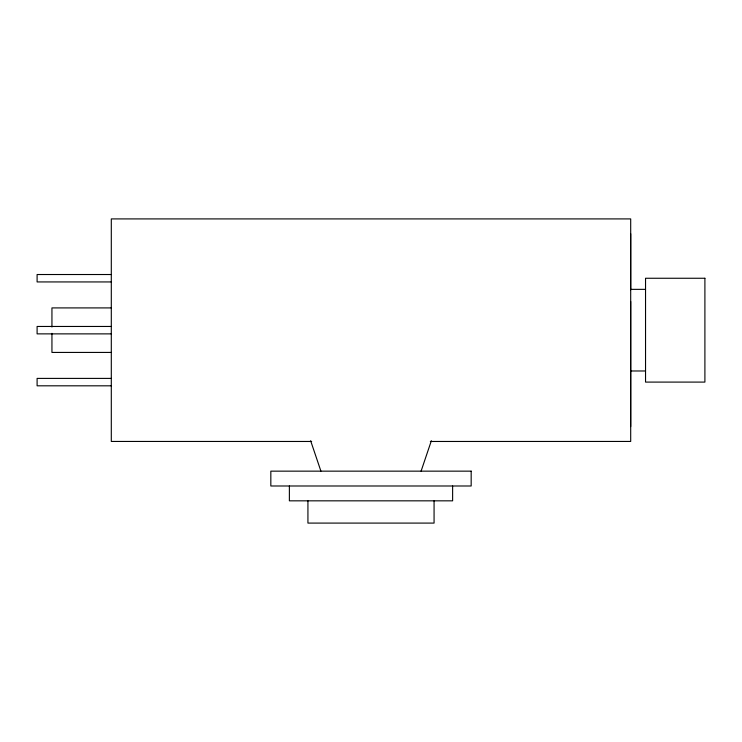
<?xml version="1.0" encoding="UTF-8"?>
<svg xmlns="http://www.w3.org/2000/svg" width="742" height="742" viewBox="0 0 742 742"><rect width="100%" height="100%" fill="white"/><g stroke="black" fill="none" stroke-linecap="round" stroke-linejoin="round"><path stroke-width="1.11" d="M630.7 426.604L630.7 301.456M630.7 289.899L630.7 233.739M421.085 471.151L431.362 440.748M111.3 274.521L37.1 274.521L37.1 281.932L111.3 281.941M630.7 289.361L645.54 289.361M111.3 307.911L51.94 307.911L51.94 327.009M111.3 326.461L37.1 326.461L37.1 333.872L111.3 333.881M111.3 352.431L51.94 352.431L51.94 333.343M630.7 370.981L645.54 370.981M111.3 378.401L37.1 378.401L37.1 385.812L111.3 385.821M311.668 441.471L111.3 441.444L111.3 218.909L630.7 218.909L630.7 441.444L430.332 441.471M310.638 440.748L320.915 471.151M452.62 485.991L452.62 500.831L289.38 500.831L289.38 485.991M434.07 500.831L434.07 523.091L307.93 523.091L307.93 500.831M704.9 278.259L645.54 278.259L645.54 382.093L704.9 382.093L704.9 278.259M471.17 471.151L270.83 471.151L270.83 485.991L471.17 485.991L471.17 471.151"/></g></svg>
